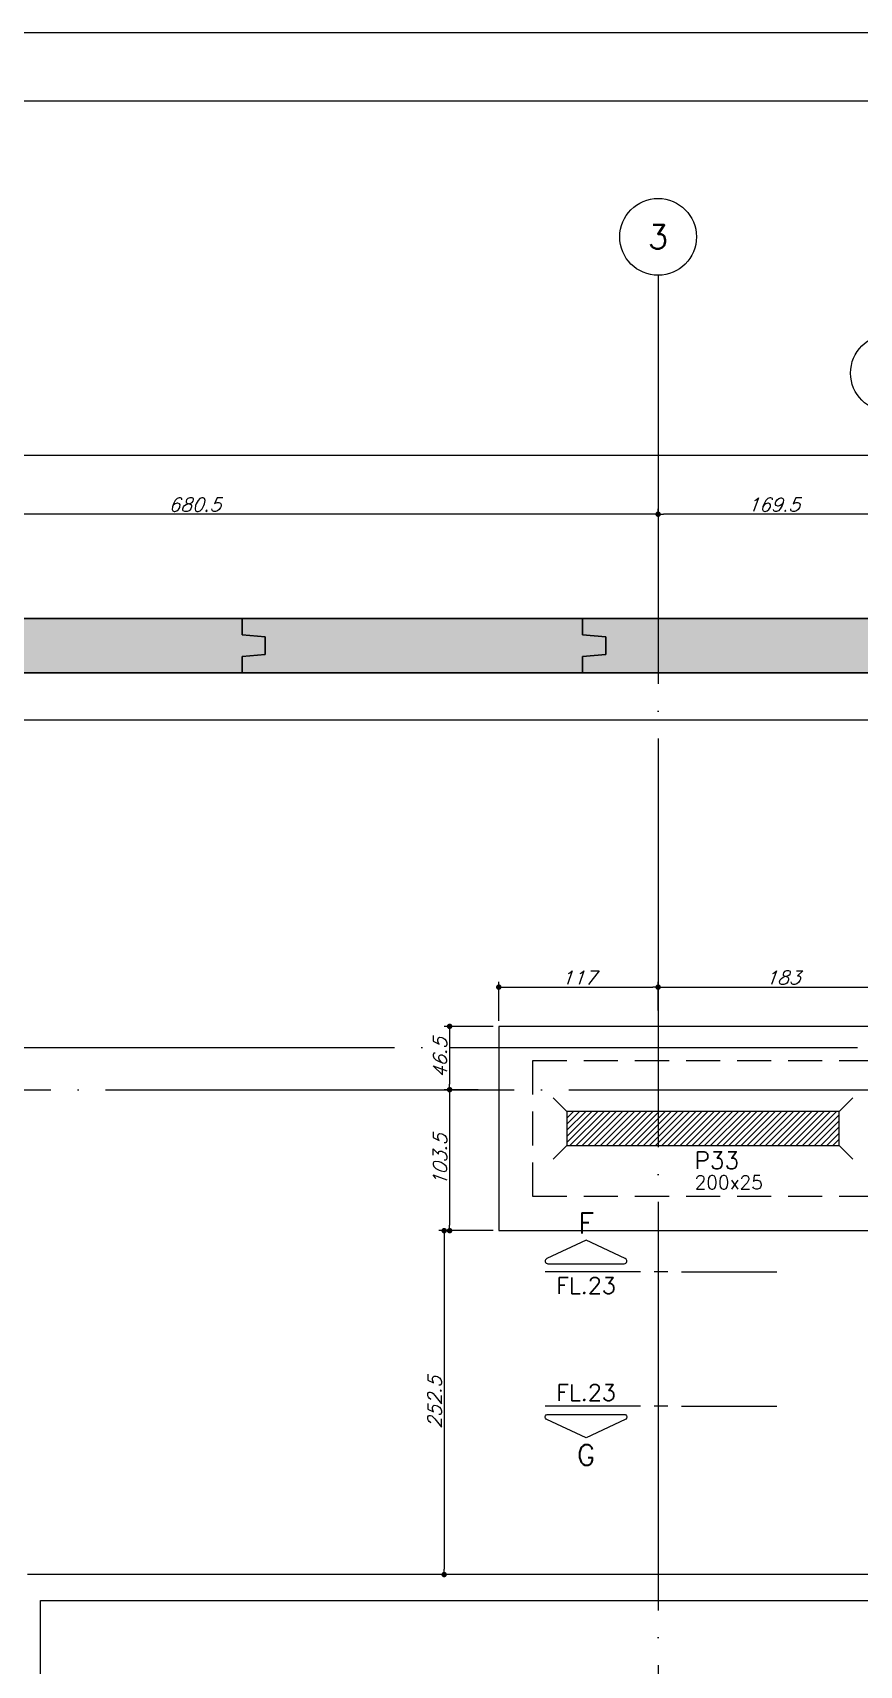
# Model space of a CAD drawing. Header units: millimetres. Extents: x -4137 to 5508, y -2380 to 3650.
# Drawn here: x -1719 to -1112, y 921 to 2120 of the extents above; entities that cross this region are included whole.
import ezdxf
from ezdxf.enums import TextEntityAlignment as Align

# ---------------------------------------------------------------- set-up
doc = ezdxf.new("R2010")
doc.units = ezdxf.units.MM
doc.header["$LTSCALE"] = 50
doc.linetypes.add('DASHED', pattern=[0.75, 0.5, -0.25])
doc.linetypes.add('EIXO', pattern=[6.8, 6, -0.4, 0, -0.4])
for name, color, linetype in [('F-BLOCOS', 3, 'Continuous'), ('F-CORTE-INDICAÇÃO', 4, 'Continuous'), ('F-COTAS', 106, 'Continuous'), ('F-EIXO', 12, 'EIXO'), ('F-ESTACAS-BARRETE', 2, 'Continuous'), ('F-MARGEM', 1, 'Continuous'), ('F-PILARES-DIM', 172, 'Continuous'), ('F-PILARES-HACH', 174, 'Continuous'), ('F-PILARES-N', 170, 'Continuous'), ('F-PILARES-NASCE', 4, 'Continuous'), ('F-PILARES-NOME', 170, 'Continuous'), ('F-SOLIDO-EST', 252, 'Continuous'), ('F-TEXTO', 6, 'Continuous'), ('F-VIGAS', 3, 'Continuous')]:
    doc.layers.add(name, color=color, linetype=linetype)
doc.styles.add('CP-TEXT-INCL', font='simplex.shx', dxfattribs={"oblique": 20})
doc.styles.add('MCP', font='simplex.shx')
doc.styles.add('ROMANS', font='simplex.shx')
doc.dimstyles.new('CP-COTAS-50', dxfattribs={"dimscale": 0.8, "dimtxt": 12.5, "dimasz": 5, "dimexe": 5, "dimexo": 5, "dimgap": 2.5, "dimtad": 1, "dimdec": 1, "dimdsep": 46, "dimtxsty": 'CP-TEXT-INCL', "dimblk1": 'DOT', "dimblk2": 'DOT', "dimsah": 1, "dimcen": 9, "dimclrd": 256, "dimclre": 256, "dimclrt": 256, "dimadec": 0, "dimazin": 0, "dimtfac": 1, "dimtdec": 1, "dimtmove": 2, "dimatfit": 3, "dimldrblk": 'DOT', "dimfxl": 0, "dimtolj": 1, "dimarcsym": 0})

# ---------------------------------------------------------------- blocks, each defined once
blk = doc.blocks.new('A0-4L_900')
at = {"layer": 'F-MARGEM', "color": 2}
blk.add_lwpolyline([(0, 0), (0, 90), (192.9, 90), (192.9, 0)], close=True, dxfattribs=at)
at = {"layer": 'F-MARGEM', "color": 7}
blk.add_lwpolyline([(2.5, 89), (191.9, 89), (191.9, 1), (2.5, 1)], close=True, dxfattribs=at)
blk = doc.blocks.new('*U10')
at = {"layer": 'F-CORTE-INDICAÇÃO'}
for p, q in [((-100, 0), (-170, 0)), ((-80, 0), (-90, 0)), ((-70, 0), (0, 0))]:
    blk.add_line(p, q, dxfattribs=at)
blk.add_lwpolyline([(-112, 6, 0.802585), (-111.2, 9.8), (-140, 23.3), (-168.8, 9.8, 0.802585), (-168, 6)], format="xyb", close=True, dxfattribs=at)
at = {"layer": 'F-CORTE-INDICAÇÃO', "style": 'ROMANS'}
blk.add_attdef('CORTE', text='', height=15, dxfattribs=at).set_placement((-140, 35.8), align=Align.MIDDLE_CENTER)
at = {"layer": 'F-CORTE-INDICAÇÃO', "color": 2, "style": 'ROMANS'}
blk.add_attdef('FOLHA', text='', height=12, dxfattribs=at).set_placement((-140, -10), align=Align.MIDDLE_CENTER)
blk = doc.blocks.new('*U4')
at = {"layer": 'F-EIXO'}
blk.add_line((0, 0), (7197, 0), dxfattribs=at)
at = {"layer": 'F-TEXTO', "style": 'ROMANS'}
blk.add_attdef('EIXO', text='', height=17.5, dxfattribs=at).set_placement((-28.2072, 0), align=Align.MIDDLE_CENTER)
blk = doc.blocks.new('*U5')
at = {"layer": 'F-EIXO'}
blk.add_line((0, 0), (7285, 0), dxfattribs=at)
at = {"layer": 'F-TEXTO', "style": 'ROMANS'}
blk.add_attdef('EIXO', text='', height=17.5, dxfattribs=at).set_placement((-28.2072, 0), align=Align.MIDDLE_CENTER)
blk = doc.blocks.new('*U30')
at = {"layer": 'F-EIXO', "color": 2, "linetype": 'Continuous'}
blk.add_circle((0, 28.2), 28.2, dxfattribs=at)
at = {"layer": 'F-TEXTO', "style": 'ROMANS'}
blk.add_attdef('EIXO', text='', height=17.5, rotation=360, dxfattribs=at).set_placement((0, 28.2), align=Align.MIDDLE_CENTER)
blk = doc.blocks.new('*U33')
at = {"layer": 'F-EIXO'}
blk.add_line((0, 0), (0, -3127.9), dxfattribs=at)
at = {"layer": 'F-EIXO', "color": 2, "linetype": 'Continuous'}
blk.add_circle((0, 28.2), 28.2, dxfattribs=at)
at = {"layer": 'F-TEXTO', "style": 'ROMANS'}
blk.add_attdef('EIXO', text='', height=17.5, rotation=360, dxfattribs=at).set_placement((0, 28.2), align=Align.MIDDLE_CENTER)
blk = doc.blocks.new('A$C10EB3C7A')
at = {"layer": 'F-EIXO'}
blk.add_line((-3621.1, 1615), (3550.6, 1615), dxfattribs=at)
at = {"layer": 'F-EIXO', "linetype": 'Continuous'}
blk.add_blockref('*U33', (-1259.5, 1941.4), dxfattribs=at).add_auto_attribs({'EIXO': '3'})
for name, p in [('*U30', (-1090, 1841.4)), ('*U4', (-3705.8, 1615)), ('*U5', (-3793.7, 1374.5)), ('*U4', (-3705.8, 1343.5))]:
    blk.add_blockref(name, p, dxfattribs=at)
blk = doc.blocks.new('_DOT')
at = {"color": 0, "linetype": 'ByBlock'}
blk.add_line((-0.5, 0), (-1, 0), dxfattribs=at)
at = {"color": 0, "linetype": 'ByBlock', "const_width": 0.5}
blk.add_lwpolyline([(-0.25, 0, 1), (0.25, 0, 1)], format="xyb", close=True, dxfattribs=at)
blk = doc.blocks.new('*D70')
at = {"layer": 'DEFPOINTS', "color": 0, "linetype": 'Continuous', "transparency": 16777216}
for p in [(3284.5, 1809.4), (3284.5, 1699.5), (-3540, 1430.2)]:
    blk.add_point(p, dxfattribs=at)
at = {"layer": 'F-COTAS', "linetype": 'Continuous', "lineweight": -2, "transparency": 16777216}
for p, q in [((-3540, 1434.2), (-3540, 1813.4)), ((3284.5, 1703.5), (3284.5, 1813.4)), ((-3536, 1809.4), (3280.5, 1809.4))]:
    blk.add_line(p, q, dxfattribs=at)
at = {"layer": 'F-COTAS', "linetype": 'Continuous', "lineweight": -2, "transparency": 16777216, "xscale": 4, "yscale": 4, "zscale": 4, "rotation": 180}
blk.add_blockref('_DOT', (-3540, 1809.4), dxfattribs=at)
at = {"layer": 'F-COTAS', "linetype": 'Continuous', "lineweight": -2, "transparency": 16777216, "xscale": 4, "yscale": 4, "zscale": 4}
blk.add_blockref('_DOT', (3284.5, 1809.4), dxfattribs=at)
at = {"layer": 'F-COTAS', "linetype": 'Continuous', "transparency": 16777216, "insert": (-127.7, 1816.4), "char_height": 10, "attachment_point": 5, "style": 'CP-TEXT-INCL'}
blk.add_mtext('\\A1;6824.5', dxfattribs=at)
blk = doc.blocks.new('*D87')
at = {"layer": 'DEFPOINTS', "color": 0, "linetype": 'Continuous', "transparency": 16777216}
for p in [(-1259.5, 1766), (-1259.5, 1762), (-1090, 1762)]:
    blk.add_point(p, dxfattribs=at)
at = {"layer": 'F-COTAS', "linetype": 'Continuous', "lineweight": -2, "transparency": 16777216}
for p, q in [((-1259.5, 1766), (-1259.5, 1770)), ((-1094, 1766), (-1255.5, 1766)), ((-1090, 1766), (-1090, 1770))]:
    blk.add_line(p, q, dxfattribs=at)
at = {"layer": 'F-COTAS', "linetype": 'Continuous', "lineweight": -2, "transparency": 16777216, "xscale": 4, "yscale": 4, "zscale": 4, "rotation": 180}
blk.add_blockref('_DOT', (-1259.5, 1766), dxfattribs=at)
at = {"layer": 'F-COTAS', "linetype": 'Continuous', "lineweight": -2, "transparency": 16777216, "xscale": 4, "yscale": 4, "zscale": 4}
blk.add_blockref('_DOT', (-1090, 1766), dxfattribs=at)
at = {"layer": 'F-COTAS', "linetype": 'Continuous', "transparency": 16777216, "insert": (-1174.8, 1773), "char_height": 10, "attachment_point": 5, "style": 'CP-TEXT-INCL'}
blk.add_mtext('\\A1;169.5', dxfattribs=at)
blk = doc.blocks.new('*D88')
at = {"layer": 'DEFPOINTS', "color": 0, "linetype": 'Continuous', "transparency": 16777216}
for p in [(-1940, 1766), (-1940, 1762), (-1259.5, 1762)]:
    blk.add_point(p, dxfattribs=at)
at = {"layer": 'F-COTAS', "linetype": 'Continuous', "lineweight": -2, "transparency": 16777216}
for p, q in [((-1940, 1766), (-1940, 1770)), ((-1263.5, 1766), (-1936, 1766)), ((-1259.5, 1766), (-1259.5, 1770))]:
    blk.add_line(p, q, dxfattribs=at)
at = {"layer": 'F-COTAS', "linetype": 'Continuous', "lineweight": -2, "transparency": 16777216, "xscale": 4, "yscale": 4, "zscale": 4, "rotation": 180}
blk.add_blockref('_DOT', (-1940, 1766), dxfattribs=at)
at = {"layer": 'F-COTAS', "linetype": 'Continuous', "lineweight": -2, "transparency": 16777216, "xscale": 4, "yscale": 4, "zscale": 4}
blk.add_blockref('_DOT', (-1259.5, 1766), dxfattribs=at)
at = {"layer": 'F-COTAS', "linetype": 'Continuous', "transparency": 16777216, "insert": (-1599.8, 1773), "char_height": 10, "attachment_point": 5, "style": 'CP-TEXT-INCL'}
blk.add_mtext('\\A1;680.5', dxfattribs=at)
blk = doc.blocks.new('*D221')
at = {"layer": 'DEFPOINTS', "color": 0, "transparency": 16777216}
for p in [(-1376.5, 1390), (-1412.6, 1343.5), (-1388.5, 1343.5)]:
    blk.add_point(p, dxfattribs=at)
at = {"layer": 'F-COTAS', "lineweight": -2, "transparency": 16777216}
for p, q in [((-1380.5, 1390), (-1416.6, 1390)), ((-1412.6, 1386), (-1412.6, 1347.5)), ((-1392.5, 1343.5), (-1416.6, 1343.5))]:
    blk.add_line(p, q, dxfattribs=at)
at = {"layer": 'F-COTAS', "lineweight": -2, "transparency": 16777216, "xscale": 4, "yscale": 4, "zscale": 4}
for p, rotation in [((-1412.6, 1390), 90), ((-1412.6, 1343.5), 270)]:
    blk.add_blockref('_DOT', p, dxfattribs=dict(at, rotation=rotation))
at = {"layer": 'F-COTAS', "transparency": 16777216, "insert": (-1419.6, 1366.8), "char_height": 10, "attachment_point": 5, "rotation": 90, "style": 'CP-TEXT-INCL'}
blk.add_mtext('\\A1;46.5', dxfattribs=at)
blk = doc.blocks.new('*D222')
at = {"layer": 'DEFPOINTS', "color": 0, "transparency": 16777216}
for p in [(-1387.7, 1343.5), (-1412.6, 1240), (-1376.5, 1240)]:
    blk.add_point(p, dxfattribs=at)
at = {"layer": 'F-COTAS', "lineweight": -2, "transparency": 16777216}
for p, q in [((-1391.7, 1343.5), (-1416.6, 1343.5)), ((-1412.6, 1339.5), (-1412.6, 1244)), ((-1380.5, 1240), (-1416.6, 1240))]:
    blk.add_line(p, q, dxfattribs=at)
at = {"layer": 'F-COTAS', "lineweight": -2, "transparency": 16777216, "xscale": 4, "yscale": 4, "zscale": 4}
for p, rotation in [((-1412.6, 1343.5), 90), ((-1412.6, 1240), 270)]:
    blk.add_blockref('_DOT', p, dxfattribs=dict(at, rotation=rotation))
at = {"layer": 'F-COTAS', "transparency": 16777216, "insert": (-1419.6, 1291.8), "char_height": 10, "attachment_point": 5, "rotation": 90, "style": 'CP-TEXT-INCL'}
blk.add_mtext('\\A1;103.5', dxfattribs=at)
blk = doc.blocks.new('*D223')
at = {"layer": 'DEFPOINTS', "color": 0, "transparency": 16777216}
for p in [(-1376.5, 1240), (-1416.6, 987.5), (-1376.5, 987.5)]:
    blk.add_point(p, dxfattribs=at)
at = {"layer": 'F-COTAS', "lineweight": -2, "transparency": 16777216}
for p, q in [((-1380.5, 1240), (-1420.6, 1240)), ((-1416.6, 1236), (-1416.6, 991.5)), ((-1380.5, 987.5), (-1420.6, 987.5))]:
    blk.add_line(p, q, dxfattribs=at)
at = {"layer": 'F-COTAS', "lineweight": -2, "transparency": 16777216, "xscale": 4, "yscale": 4, "zscale": 4}
for p, rotation in [((-1416.6, 1240), 90), ((-1416.6, 987.5), 270)]:
    blk.add_blockref('_DOT', p, dxfattribs=dict(at, rotation=rotation))
at = {"layer": 'F-COTAS', "transparency": 16777216, "insert": (-1423.6, 1113.8), "char_height": 10, "attachment_point": 5, "rotation": 90, "style": 'CP-TEXT-INCL'}
blk.add_mtext('\\A1;252.5', dxfattribs=at)
blk = doc.blocks.new('*D228')
at = {"layer": 'DEFPOINTS', "color": 0, "transparency": 16777216}
for p in [(-1259.5, 1418.8), (-1259.5, 1397.6), (-1376.5, 1390)]:
    blk.add_point(p, dxfattribs=at)
at = {"layer": 'F-COTAS', "lineweight": -2, "transparency": 16777216}
for p, q in [((-1376.5, 1394), (-1376.5, 1422.8)), ((-1372.5, 1418.8), (-1263.5, 1418.8)), ((-1259.5, 1401.6), (-1259.5, 1422.8))]:
    blk.add_line(p, q, dxfattribs=at)
at = {"layer": 'F-COTAS', "lineweight": -2, "transparency": 16777216, "xscale": 4, "yscale": 4, "zscale": 4, "rotation": 180}
blk.add_blockref('_DOT', (-1376.5, 1418.8), dxfattribs=at)
at = {"layer": 'F-COTAS', "lineweight": -2, "transparency": 16777216, "xscale": 4, "yscale": 4, "zscale": 4}
blk.add_blockref('_DOT', (-1259.5, 1418.8), dxfattribs=at)
at = {"layer": 'F-COTAS', "transparency": 16777216, "insert": (-1318, 1425.8), "char_height": 10, "attachment_point": 5, "style": 'CP-TEXT-INCL'}
blk.add_mtext('\\A1;117', dxfattribs=at)
blk = doc.blocks.new('*D229')
at = {"layer": 'DEFPOINTS', "color": 0, "transparency": 16777216}
for p in [(-1076.5, 1418.8), (-1259.5, 1412.2), (-1076.5, 1390)]:
    blk.add_point(p, dxfattribs=at)
at = {"layer": 'F-COTAS', "lineweight": -2, "transparency": 16777216}
for p, q in [((-1259.5, 1416.2), (-1259.5, 1422.8)), ((-1255.5, 1418.8), (-1080.5, 1418.8)), ((-1076.5, 1394), (-1076.5, 1422.8))]:
    blk.add_line(p, q, dxfattribs=at)
at = {"layer": 'F-COTAS', "lineweight": -2, "transparency": 16777216, "xscale": 4, "yscale": 4, "zscale": 4, "rotation": 180}
blk.add_blockref('_DOT', (-1259.5, 1418.8), dxfattribs=at)
at = {"layer": 'F-COTAS', "lineweight": -2, "transparency": 16777216, "xscale": 4, "yscale": 4, "zscale": 4}
blk.add_blockref('_DOT', (-1076.5, 1418.8), dxfattribs=at)
at = {"layer": 'F-COTAS', "transparency": 16777216, "insert": (-1168, 1425.8), "char_height": 10, "attachment_point": 5, "style": 'CP-TEXT-INCL'}
blk.add_mtext('\\A1;183', dxfattribs=at)

msp = doc.modelspace()

# ---------------------------------------------------------------- hatches: boundary and pattern name
at = {"layer": 'F-PILARES-HACH', "linetype": 'Continuous'}
h = msp.add_hatch(dxfattribs=at)
h.set_pattern_fill('ANSI31', color=256, style=0)
h.paths.add_polyline_path([(-1326.5, 1302.5), (-1126.5, 1302.5), (-1126.5, 1327.5), (-1326.5, 1327.5)], flags=16)
at = {"layer": 'F-SOLIDO-EST'}
h = msp.add_hatch(color=256, dxfattribs=at)
h.dxf.hatch_style = 1
h.paths.add_polyline_path([(-1548, 1676), (-1565, 1677.5), (-1565, 1689.5), (-1815, 1689.5), (-1815, 1677.5), (-1798, 1676), (-1798, 1663), (-1815, 1661.5), (-1815, 1649.5), (-1565, 1649.5), (-1565, 1661.5), (-1548, 1663)])
h = msp.add_hatch(color=256, dxfattribs=at)
h.dxf.hatch_style = 1
h.paths.add_polyline_path([(-1298, 1676), (-1315, 1677.5), (-1315, 1689.5), (-1565, 1689.5), (-1565, 1677.5), (-1548, 1676), (-1548, 1663), (-1565, 1661.5), (-1565, 1649.5), (-1315, 1649.5), (-1315, 1661.5), (-1298, 1663)])
h = msp.add_hatch(color=256, dxfattribs=at)
h.dxf.hatch_style = 1
h.paths.add_polyline_path([(-1048, 1676), (-1065, 1677.5), (-1065, 1689.5), (-1315, 1689.5), (-1315, 1677.5), (-1298, 1676), (-1298, 1663), (-1315, 1661.5), (-1315, 1649.5), (-1065, 1649.5), (-1065, 1661.5), (-1048, 1663)])

# ---------------------------------------------------------------- linework, layer by layer
at = {"layer": 'F-BLOCOS', "linetype": 'Continuous'}
msp.add_lwpolyline([(-1376.5, 1240), (-1076.5, 1240), (-1076.5, 1390), (-1376.5, 1390), (-1376.5, 1240)], dxfattribs=at)
at = {"layer": 'F-ESTACAS-BARRETE', "linetype": 'DASHED'}
msp.add_lwpolyline([(-1351.5, 1365), (-1101.5, 1365), (-1101.5, 1265), (-1351.5, 1265)], close=True, dxfattribs=at)
at = {"layer": 'F-PILARES-N'}
msp.add_lwpolyline([(-1326.5, 1302.5), (-1126.5, 1302.5), (-1126.5, 1327.5), (-1326.5, 1327.5), (-1326.5, 1302.5)], dxfattribs=at)
at = {"layer": 'F-PILARES-NASCE'}
for p, q in [((-1326.5, 1327.5), (-1336.5, 1337.5)), ((-1126.5, 1327.5), (-1116.5, 1337.5)), ((-1326.5, 1302.5), (-1336.5, 1292.5)), ((-1126.5, 1302.5), (-1116.5, 1292.5))]:
    msp.add_line(p, q, dxfattribs=at)
at = {"layer": 'F-VIGAS'}
for p, q in [((-1565, 1689.5), (-1815, 1689.5)), ((-1815, 1689.5), (-1565, 1689.5)), ((-1565, 1677.5), (-1565, 1689.5)), ((-1565, 1689.5), (-1565, 1677.5)), ((-1315, 1689.5), (-1565, 1689.5)), ((-1565, 1689.5), (-1565, 1677.5)), ((-1565, 1677.5), (-1565, 1689.5)), ((-1565, 1689.5), (-1315, 1689.5)), ((-1315, 1677.5), (-1315, 1689.5)), ((-1315, 1689.5), (-1315, 1677.5)), ((-1065, 1689.5), (-1315, 1689.5)), ((-1315, 1689.5), (-1315, 1677.5)), ((-1315, 1677.5), (-1315, 1689.5)), ((-1315, 1689.5), (-1065, 1689.5)), ((-1548, 1676), (-1565, 1677.5)), ((-1565, 1677.5), (-1548, 1676)), ((-1565, 1677.5), (-1548, 1676)), ((-1548, 1676), (-1565, 1677.5)), ((-1548, 1663), (-1548, 1676)), ((-1548, 1676), (-1548, 1663)), ((-1548, 1676), (-1548, 1663)), ((-1548, 1663), (-1548, 1676)), ((-1298, 1676), (-1315, 1677.5)), ((-1315, 1677.5), (-1298, 1676)), ((-1315, 1677.5), (-1298, 1676)), ((-1298, 1676), (-1315, 1677.5)), ((-1298, 1663), (-1298, 1676)), ((-1298, 1676), (-1298, 1663)), ((-1298, 1676), (-1298, 1663)), ((-1298, 1663), (-1298, 1676)), ((-1565, 1661.5), (-1548, 1663)), ((-1548, 1663), (-1565, 1661.5)), ((-1548, 1663), (-1565, 1661.5)), ((-1565, 1661.5), (-1548, 1663)), ((-1565, 1649.5), (-1565, 1661.5)), ((-1565, 1661.5), (-1565, 1649.5)), ((-1565, 1661.5), (-1565, 1649.5)), ((-1565, 1649.5), (-1565, 1661.5)), ((-1315, 1661.5), (-1298, 1663)), ((-1298, 1663), (-1315, 1661.5)), ((-1298, 1663), (-1315, 1661.5)), ((-1315, 1661.5), (-1298, 1663)), ((-1315, 1649.5), (-1315, 1661.5)), ((-1315, 1661.5), (-1315, 1649.5)), ((-1315, 1661.5), (-1315, 1649.5)), ((-1315, 1649.5), (-1315, 1661.5)), ((-1815, 1649.5), (-1565, 1649.5)), ((-1565, 1649.5), (-1815, 1649.5)), ((-1565, 1649.5), (-1315, 1649.5)), ((-1315, 1649.5), (-1565, 1649.5)), ((-1315, 1649.5), (-1065, 1649.5)), ((-1065, 1649.5), (-1315, 1649.5))]:
    msp.add_line(p, q, dxfattribs=at)
for points in [[(-1065, 987.5), (-1722.5, 987.5)], [(-1713, 968.5), (-1065, 968.5)], [(-1713, 422.5), (-1713, 968.5)]]:
    msp.add_lwpolyline(points, dxfattribs=at)

# ---------------------------------------------------------------- block references
at = {"layer": 'F-CORTE-INDICAÇÃO', "linetype": 'Continuous'}
msp.add_blockref('*U10', (-1172.4, 1209.738), dxfattribs=at).add_auto_attribs({'FOLHA': 'FL.23', 'CORTE': 'F'})
ref = msp.add_blockref('*U10', (-1172.4, 1111.127), dxfattribs=dict(at, xscale=-1, rotation=180))
ref.add_attrib('FOLHA', 'FL.23', dxfattribs={"color": 2, "height": 12, "style": 'ROMANS'}).set_placement((-1312.4, 1121.127), align=Align.MIDDLE_CENTER)
ref.add_attrib('CORTE', 'G', dxfattribs={"height": 15, "style": 'ROMANS'}).set_placement((-1312.4, 1075.363), align=Align.MIDDLE_CENTER)
at = {"layer": 'F-EIXO'}
msp.add_blockref('A$C10EB3C7A', (0, 0), dxfattribs=at)
at = {"layer": 'F-MARGEM', "linetype": 'Continuous', "xscale": 50, "yscale": 50, "zscale": 50}
msp.add_blockref('A0-4L_900', (-4137.496, -2380.469), dxfattribs=at)

# ---------------------------------------------------------------- texts
at = {"layer": 'F-PILARES-DIM', "linetype": 'Continuous', "style": 'MCP'}
msp.add_text('200x25', height=10, dxfattribs=at).set_placement((-1232.718, 1270.388))
at = {"layer": 'F-PILARES-NOME', "linetype": 'Continuous', "style": 'MCP'}
msp.add_text('P33', height=12.5, dxfattribs=at).set_placement((-1232.718, 1285.388))

# ---------------------------------------------------------------- dimensions: what is measured, and where the dimension line sits
at = {"layer": 'F-COTAS', "linetype": 'Continuous'}
for base, p1, p2, picture, middle in [((3284.5, 1809.412), (-3540, 1430.201), (3284.5, 1699.5), '*D70', (-127.75, 1816.412)), ((-1940, 1766.02), (-1259.5, 1762.02), (-1940, 1762.02), '*D88', (-1599.75, 1773.02)), ((-1259.5, 1766.02), (-1090, 1762.02), (-1259.5, 1762.02), '*D87', (-1174.75, 1773.02))]:
    dim = msp.add_linear_dim(base=base, p1=p1, p2=p2, dimstyle='CP-COTAS-50', dxfattribs=at)
    dim.commit()
    dim.dimension.update_dxf_attribs({"geometry": picture, "text_midpoint": middle})
at = {"layer": 'F-COTAS'}
for base, p1, p2, picture, middle in [((-1259.5, 1418.807), (-1376.5, 1390), (-1259.5, 1397.554), '*D228', (-1318, 1425.807)), ((-1076.5, 1418.807), (-1259.5, 1412.181), (-1076.5, 1390), '*D229', (-1168, 1425.807))]:
    dim = msp.add_linear_dim(base=base, p1=p1, p2=p2, dimstyle='CP-COTAS-50', dxfattribs=at)
    dim.commit()
    dim.dimension.update_dxf_attribs({"geometry": picture, "text_midpoint": middle})
for base, p1, p2, picture, middle in [((-1412.591, 1343.5), (-1376.5, 1390), (-1388.515, 1343.5), '*D221', (-1419.591, 1366.75)), ((-1412.591, 1240), (-1387.739, 1343.5), (-1376.5, 1240), '*D222', (-1419.591, 1291.75)), ((-1416.591, 987.5), (-1376.5, 1240), (-1376.5, 987.5), '*D223', (-1423.591, 1113.75))]:
    dim = msp.add_linear_dim(base=base, p1=p1, p2=p2, angle=90, dimstyle='CP-COTAS-50', dxfattribs=at)
    dim.commit()
    dim.dimension.update_dxf_attribs({"geometry": picture, "text_midpoint": middle})

doc.saveas('drawing.dxf')
